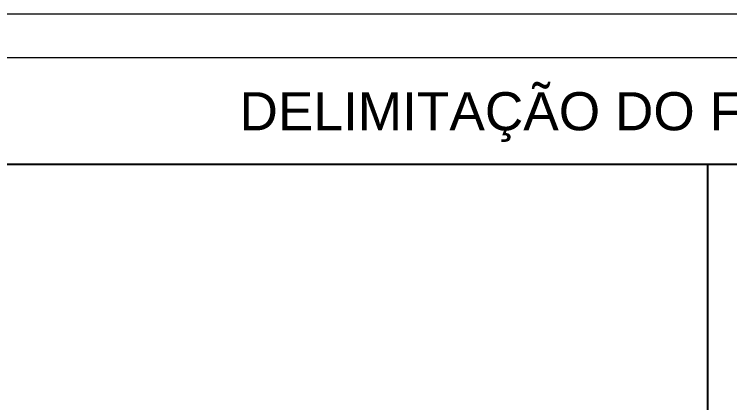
# Model space of a CAD drawing. Extents: x -23436 to 4767, y -4638 to 9755.
# Drawn here: x -18808.5 to -18313.5, y 8313.8 to 8582.3 of the extents above; entities that cross this region are included whole.
import ezdxf
from ezdxf.enums import TextEntityAlignment as Align

# ---------------------------------------------------------------- set-up
doc = ezdxf.new("R2010")
doc.units = 0
doc.layers.add('FOLHA MB', color=7, linetype='Continuous', lineweight=13)
for name, color, linetype in [('MB Folha', 7, 'Continuous'), ('MB Logo', 255, 'Continuous'), ('Painéis', 200, 'Continuous')]:
    doc.layers.add(name, color=color, linetype=linetype)
doc.styles.add('RICARDO', font='arial.ttf', dxfattribs={"width": 0.8})

# ---------------------------------------------------------------- blocks, each defined once
blk = doc.blocks.new('A$C169d8357')
at = {"layer": 'FOLHA MB', "color": 1}
for points in [[(0, 1199.94), (0, 149.94), (1485.02, 149.94), (1485.02, 1199.94)], [(70, 1169.94), (70, 179.94), (1455.02, 179.94), (1455.02, 1169.94)]]:
    blk.add_lwpolyline(points, close=True, dxfattribs=at)

msp = doc.modelspace()

# ---------------------------------------------------------------- linework, layer by layer
at = {"layer": 'MB Folha', "color": 0}
msp.add_line((-19021.4, 8478.8), (-17636.4, 8478.8), dxfattribs=at)
at = {"layer": 'Painéis'}
msp.add_line((-18328.9, 8478.8), (-18328.9, 7739.05), dxfattribs=at)

# ---------------------------------------------------------------- block references
at = {"layer": 'MB Logo'}
msp.add_blockref('A$C169d8357', (-19091.4, 7382.32), dxfattribs=at)

# ---------------------------------------------------------------- texts
at = {"layer": 'MB Folha', "style": 'RICARDO'}
msp.add_text('DELIMITAÇÃO DO FORNECIMENTO', height=26.3578, dxfattribs=at).set_placement((-18340.79, 8514.85), align=Align.MIDDLE)

doc.saveas('drawing.dxf')
